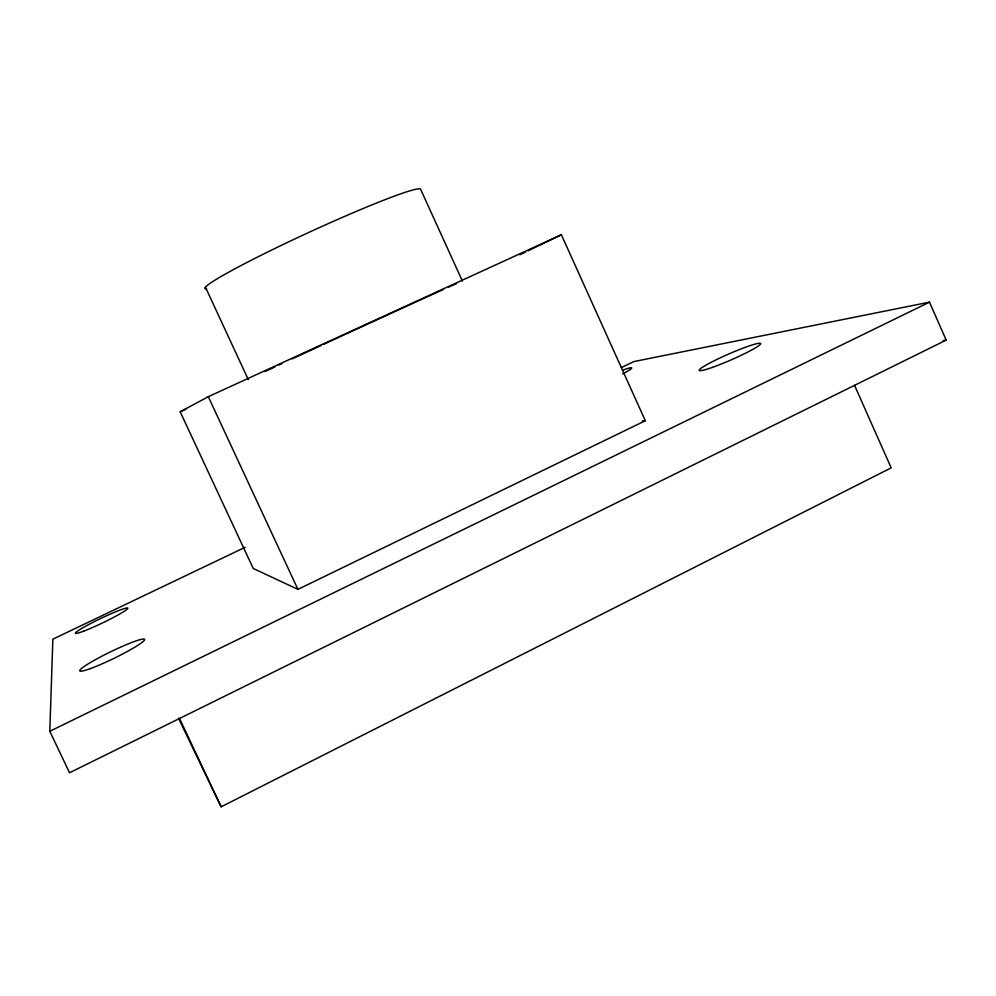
<?xml version="1.0" encoding="UTF-8"?>
<svg xmlns="http://www.w3.org/2000/svg" width="996" height="996" viewBox="0 0 996 996"><rect width="100%" height="100%" fill="white"/><g stroke="black" fill="none" stroke-linecap="round" stroke-linejoin="round"><path stroke-width="1.49" d="M621.33 367.586L633.966 361.548L929.48 302.149L946.2 340.109L69.521 772.772L49.8 731.276L52.863 639.158L245.165 547.29M180.176 411.784L208.301 396.682L561.37 234.757L645.321 420.723L297.916 589.371L253.221 568.467L180.176 411.784L185.804 409.207M178.471 718.141L221.137 806.822L891.183 467.846L854.531 385.352M49.8 731.276L929.48 302.149M519.912 254.739L525.44 252.075M528.204 250.743L561.37 234.757M943.125 340.582L946.2 340.109M642.246 421.022L645.321 420.723M179.529 718.477L221.137 806.822M208.301 396.682L297.916 589.371M205.487 287.296L248.265 379.563M462.43 281.121L420.573 189.178A118.636 7.52 -24.7 0 0 301.85 235.654A118.636 7.52 -24.7 0 0 206.595 288.952M265.235 371.458A118.287 0.635 -24.7 0 1 274.846 366.951M278.917 365.059A118.287 0.635 -24.7 0 1 281.768 363.727M292.127 358.909A118.287 0.635 -24.7 0 1 321.011 345.525M323.725 344.267A118.287 0.635 -24.7 0 1 344.815 334.544M346.235 333.897A118.287 0.635 -24.7 0 1 427.409 296.721M428.604 296.186A118.287 0.635 -24.7 0 1 443.382 289.5M448.636 287.134A118.287 0.635 -24.7 0 1 456.566 283.599M622.849 370.139A27.079 2.154 -24.1 0 1 622.612 373.886M84.013 631.028A28.996 2.39 -25.6 0 0 127.251 609.079A28.996 2.39 -25.6 0 0 93.848 621.865A28.996 2.39 -25.6 0 0 84.013 631.028M90.462 668.565A35.993 3.673 -25.9 0 0 143.872 640.814A35.993 3.673 -25.9 0 0 102.078 656.09A35.993 3.673 -25.9 0 0 90.462 668.565M712.302 367.412A33.515 3.175 -23.6 0 0 760.533 344.018A33.515 3.175 -23.6 0 0 716.908 359.444A33.515 3.175 -23.6 0 0 712.302 367.412"/></g></svg>
